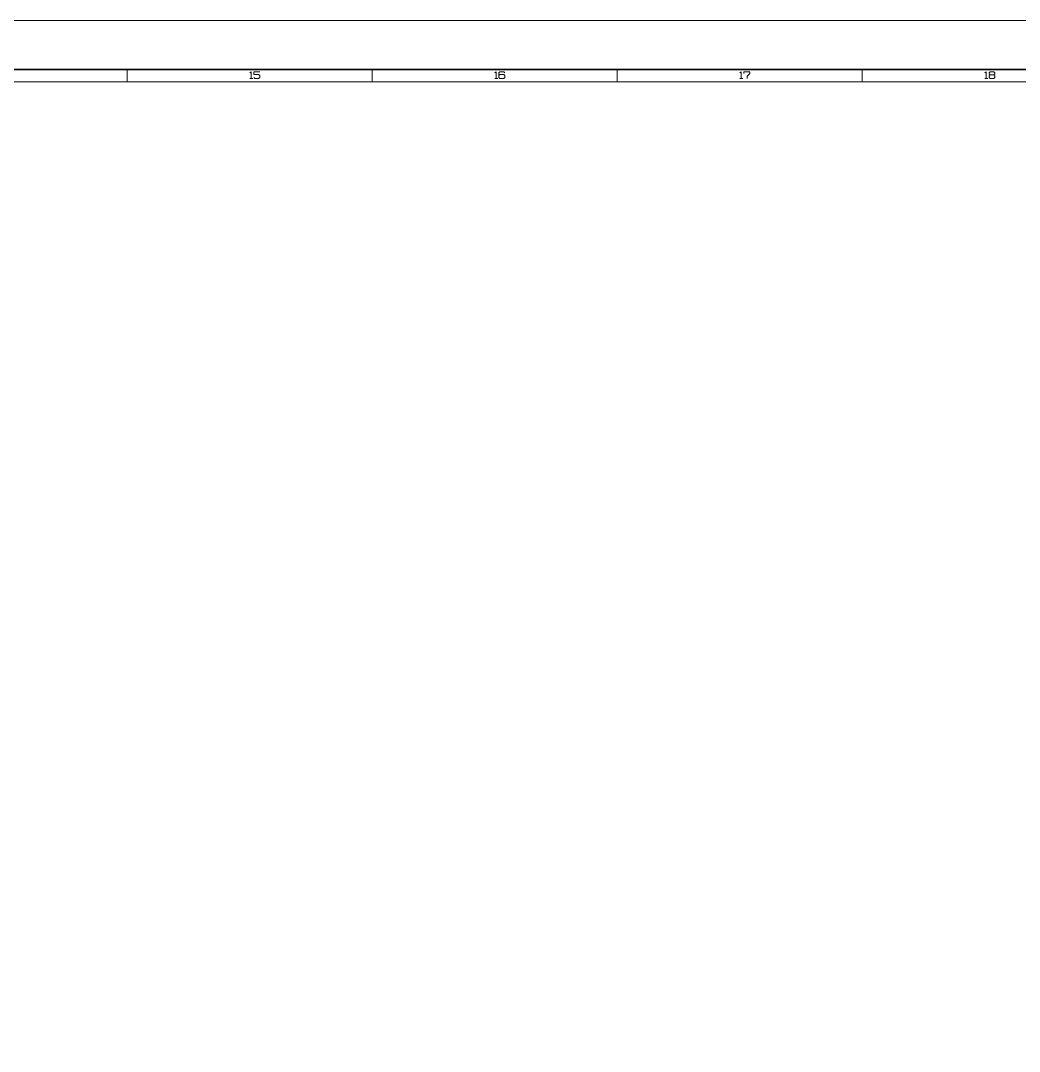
# Model space of a CAD drawing. Header units: millimetres. Extents: x 0 to 174, y 0 to 33.
# Drawn here: x 54.19 to 70.24, y 16.56 to 33.11 of the extents above; entities that cross this region are included whole.
import ezdxf

# ---------------------------------------------------------------- set-up
doc = ezdxf.new("R2010")
doc.units = ezdxf.units.MM
doc.layers.add('PDF_Geomertry', color=7, linetype='Continuous', true_color=0x405f80)

msp = doc.modelspace()

# ---------------------------------------------------------------- linework, layer by layer
at = {"layer": 'PDF_Geomertry', "color": 7, "lineweight": 13}
for points in [[(0, 33.111), (173.622, 33.111)], [(55.906, 32.127), (55.906, 32.324)], [(57.874, 32.272), (57.899, 32.288), (57.899, 32.179)], [(58.035, 32.288), (57.942, 32.288), (57.942, 32.246), (58.018, 32.246), (58.035, 32.229), (58.035, 32.196), (58.018, 32.179), (57.959, 32.179), (57.942, 32.196)], [(59.843, 32.127), (59.843, 32.324)], [(61.811, 32.272), (61.836, 32.288), (61.836, 32.179)], [(61.972, 32.272), (61.955, 32.288), (61.896, 32.288), (61.879, 32.272), (61.879, 32.196), (61.896, 32.179), (61.955, 32.179), (61.972, 32.196), (61.972, 32.229), (61.955, 32.246), (61.896, 32.246), (61.879, 32.229)], [(63.78, 32.127), (63.78, 32.324)], [(65.748, 32.272), (65.773, 32.288), (65.773, 32.179)], [(65.816, 32.263), (65.816, 32.288), (65.909, 32.288), (65.909, 32.263), (65.867, 32.221), (65.867, 32.179)], [(67.717, 32.127), (67.717, 32.324)], [(69.685, 32.272), (69.71, 32.288), (69.71, 32.179)], [(57.874, 32.179), (57.925, 32.179)], [(61.811, 32.179), (61.862, 32.179)], [(65.748, 32.179), (65.799, 32.179)], [(69.685, 32.179), (69.736, 32.179)], [(69.77, 32.238), (69.753, 32.221), (69.753, 32.196), (69.77, 32.179), (69.829, 32.179), (69.846, 32.196), (69.846, 32.221), (69.829, 32.238)]]:
    msp.add_lwpolyline(points, dxfattribs=at)
at = {"layer": 'PDF_Geomertry', "color": 7, "lineweight": 35}
msp.add_lwpolyline([(0.787, 0.788), (0.787, 32.324), (172.835, 32.324), (172.835, 0.788)], close=True, dxfattribs=at)
at = {"layer": 'PDF_Geomertry', "color": 7, "lineweight": 13}
for points in [[(69.77, 32.288), (69.829, 32.288), (69.846, 32.272), (69.846, 32.255), (69.829, 32.238), (69.77, 32.238), (69.753, 32.255), (69.753, 32.272), (69.77, 32.288)], [(0.984, 0.985), (0.984, 32.127), (172.638, 32.127), (172.638, 0.985)]]:
    msp.add_lwpolyline(points, close=True, dxfattribs=at)

doc.saveas('drawing.dxf')
